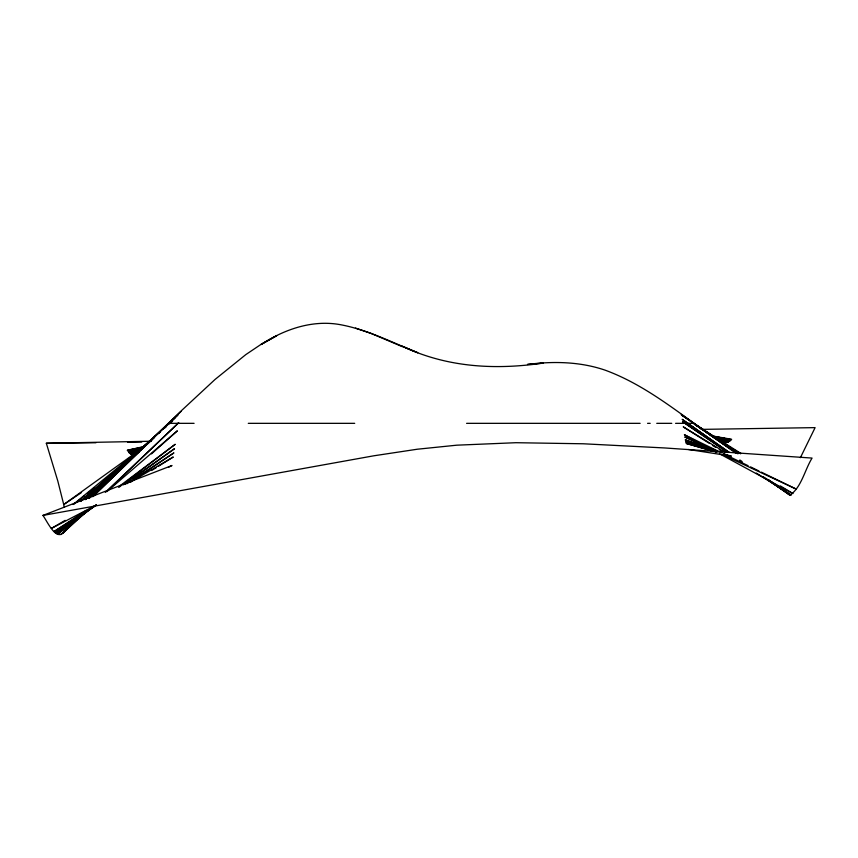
<?xml version="1.0" encoding="UTF-8"?>
<svg xmlns="http://www.w3.org/2000/svg" width="858" height="858" viewBox="0 0 858 858"><rect width="100%" height="100%" fill="white"/><g stroke="black" fill="none" stroke-linecap="round" stroke-linejoin="round"><path stroke-width="1.29" d="M64.511 530.523C56.95 544.026 46.664 520.055 42.9 515.433L171.997 465.497L168.447 467.342M800.396 457.689L815.1 427.627L701.158 429.386M92.718 496.728L181.017 411.046L215.09 379.418L245.806 354.611L261.175 344.283L276.705 335.703L261.111 344.508C284.17 329.44 311.937 319.702 339.704 324.56C367.138 329.472 392.095 342.492 417.782 352.724L402.316 346.267C447.061 367.471 495.012 370.141 543.382 363.063L527.498 364.446C553.442 361.089 580.233 361.626 605.19 370.184C654.793 388.395 693.704 426.372 738.116 453.732M93.672 495.903L181.006 411.475L89.06 498.273M62.816 533.344L84.063 513.052M109.18 489.081L178.732 422.694L105.32 492.395M80.212 516.237L60.897 534.577L90.755 507.968M89.232 498.305L125.3 464.553M127.241 462.73L138.942 451.78M142.846 448.133L153.571 438.095M158.44 433.537L160.392 431.713M163.31 428.979L175.011 418.028M85.371 499.474L177.906 415.24M85.489 499.603L113.235 474.689M118.19 470.238L133.044 456.896M137.012 453.335L138.996 451.555M146.922 444.433L151.866 439.993M151.48 453.871L177.359 430.813L106.896 491.634M80.545 501.222L155.33 436.164M158.365 433.526L160.382 431.767M164.425 428.249L166.452 426.49M169.487 423.852L172.512 421.214M69.659 523.788L57.572 534.212L94.67 505.855M80.62 501.394L108.065 477.938M112.13 474.474L130.427 458.837M133.473 456.231L135.51 454.493M73.177 504.483L154.494 437.483M74.378 503.861L84.856 495.624M86.958 493.972L94.294 488.202M119.047 487.226L121.16 485.607M127.52 480.748L175.214 444.294L118.49 486.915M85.307 511.851L56.413 533.558L96.504 504.751M142.503 447.887L63.728 504.558L64.243 507.132M124.689 484.502L127.939 482.175M133.355 478.281L174.539 448.691L123.091 484.909M86.969 510.338L55.234 532.679L96.268 505.094M81.478 492.524L63.728 504.558L57.818 481.07L46.332 443.254L151.212 441.237M130.641 481.971L132.861 480.48M136.186 478.249L173.895 452.895L126.834 483.762M85.382 510.971L54.011 531.552L94.906 505.995M151.694 470.484L156.242 467.653M158.516 466.226L173.273 457.003L130.716 481.939M65.154 520.356L51.351 528.442L96.3 504.997M141.259 449.592L131.585 454.118L144.015 446.868L127.241 450.3L143.972 446.557M140.701 449.646L131.199 454.043L139.682 450.289M140.594 449.656L130.824 453.925L139.318 450.364M140.24 449.731L130.448 453.764L138.964 450.396M142.353 448.798L130.084 453.56L138.857 450.278M142.289 448.884L129.376 453.024L142.042 448.67M141.72 448.584L129.032 452.681L141.656 448.734M142.675 448.069L128.679 452.305L142.535 448.326M143.329 447.361L127.981 451.394L143.168 447.576M42.9 515.433L373.713 455.812L417.278 449.227L456.778 445.184L515.98 442.707L583.29 443.779L664.821 447.962L812.065 458.075C804.772 469.841 801.501 487.323 789.886 495.259L765.958 478.378M141.731 442.052L127.542 442.299M95.935 442.749L46.332 443.254M168.522 423.337L194.09 423.337M248.284 423.337L354.708 423.337M466.591 423.337L640.132 423.337M647.565 423.337L650.192 423.337M656.745 423.337L671.76 423.337M675.589 423.337L692.985 423.337M688.491 449.485L731.316 456.102L725.042 454.343M731.67 439.275L711.1 435.757M711.496 436.057L731.273 439.704L711.968 436.068M713.802 436.711L730.877 440.111L712.923 436.443M713.481 436.829L730.49 440.476L713.877 436.819M713.148 436.915L730.094 440.808L713.534 436.883M713.191 436.915L729.697 441.119L712.805 436.958L729.289 441.398L713.749 437.301M716.258 451.876L686.121 443.425L714.049 451.565M713.835 437.408L728.882 441.645L713.749 437.215M722.94 454.15L730.555 456.37L724.334 454.386M715.626 451.608L685.767 442.084L715.98 451.941M713.298 436.915L728.474 441.87L714.725 437.741L725.31 442.749L711.357 435.532M723.541 454.408L729.836 456.456L723.669 454.257M714.006 437.58L727.659 442.245L713.835 437.108M355.448 328.078L371.139 333.43L402.263 346.643M716.269 451.619L685.424 440.604L716.902 451.909M723.187 454.172L729.482 456.435L723.348 454.118M717.202 451.812L685.263 439.789L716.602 451.619M724.131 454.461L729.139 456.359L724.345 454.257M714.521 437.762L726.844 442.503L714.714 437.408M713.813 437.376L726.061 442.653L711.604 435.896M718.339 451.64L684.748 436.979L705.351 446.61M707.764 447.737L711.4 449.442M722.307 454.536L796.224 489.103L761.346 472.147M721.664 452.852L684.384 434.727L697.222 441.688M727.67 455.77L748.122 465.712M750.525 466.881L758.944 470.978M712.869 436.615L724.635 442.803L710.778 435.006M719.401 453.71L792.942 493.575L780.372 485.928M710.37 435.049L724.034 442.867L706.853 432.453M725.514 452.574L683.236 426.866L709.094 443.221M714.51 437.591L716.773 438.996M721.31 441.816L723.573 443.221M726.973 445.334L731.509 448.144M733.772 449.56L740.572 453.775M692.696 422.973L741.001 453.496M712.462 445.356L715.84 447.479M719.208 449.613L722.586 451.748M756.316 473.069L791.173 495.109L768.993 480.115M694.873 424.689L722.811 443.05M726.168 445.259L738.459 453.335M738.931 453.239L681.349 414.907L737.612 453.614M727.97 452.37L682.507 421.632L727.67 452.477M739.789 460.757L741.988 462.258M762.923 476.555L766.226 478.818M768.425 480.319L790.465 495.366L775.149 484.609M729.214 452.348L682.174 419.326L728.968 452.305M768.586 480.008L772.961 483.075M739.843 459.974L742.02 461.507M681.327 414.393L735.832 453.153M789.886 495.259L789.21 493.908"/></g></svg>
